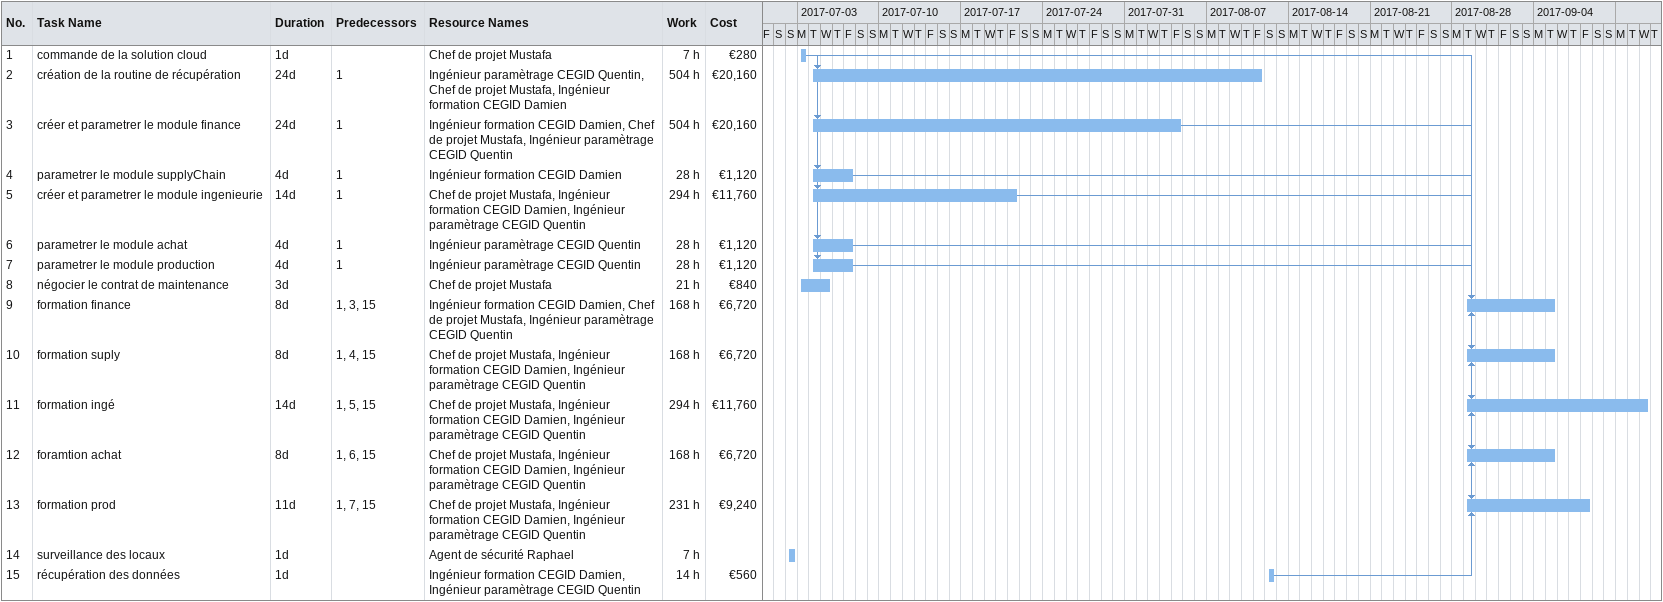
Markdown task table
| ID | Task | Duration | Start | Finish | Predecessors | Resources | Work (h) | Cost (€) |
|---|---|---|---|---|---|---|---|---|
| 1 | commande de la solution cloud | 1d | 2017-07-03 | 2017-07-03 |  | Chef de projet Mustafa | 7 | 280 |
| 2 | création de la routine de récupération | 24d | 2017-07-04 | 2017-08-11 | 1 | Ingénieur paramètrage CEGID Quentin, Chef de projet Mustafa, Ingénieur formation CEGID Damien | 504 | 20160 |
| 3 | créer et parametrer le module finance | 24d | 2017-07-04 | 2017-08-04 | 1 | Ingénieur formation CEGID Damien, Chef de projet Mustafa, Ingénieur paramètrage CEGID Quentin | 504 | 20160 |
| 4 | parametrer le module supplyChain | 4d | 2017-07-04 | 2017-07-07 | 1 | Ingénieur formation CEGID Damien | 28 | 1120 |
| 5 | créer et parametrer le module ingenieurie | 14d | 2017-07-04 | 2017-07-21 | 1 | Chef de projet Mustafa, Ingénieur formation CEGID Damien, Ingénieur paramètrage CEGID Quentin | 294 | 11760 |
| 6 | parametrer le module achat | 4d | 2017-07-04 | 2017-07-07 | 1 | Ingénieur paramètrage CEGID Quentin | 28 | 1120 |
| 7 | parametrer le module production | 4d | 2017-07-04 | 2017-07-07 | 1 | Ingénieur paramètrage CEGID Quentin | 28 | 1120 |
| 8 | négocier le contrat de maintenance | 3d | 2017-07-03 | 2017-07-05 |  | Chef de projet Mustafa | 21 | 840 |
| 9 | formation finance | 8d | 2017-08-29 | 2017-09-05 | 1, 3, 15 | Ingénieur formation CEGID Damien, Chef de projet Mustafa, Ingénieur paramètrage CEGID Quentin | 168 | 6720 |
| 10 | formation suply | 8d | 2017-08-29 | 2017-09-05 | 1, 4, 15 | Chef de projet Mustafa, Ingénieur formation CEGID Damien, Ingénieur paramètrage CEGID Quentin | 168 | 6720 |
| 11 | formation ingé | 14d | 2017-08-29 | 2017-09-13 | 1, 5, 15 | Chef de projet Mustafa, Ingénieur formation CEGID Damien, Ingénieur paramètrage CEGID Quentin | 294 | 11760 |
| 12 | foramtion achat | 8d | 2017-08-29 | 2017-09-05 | 1, 6, 15 | Chef de projet Mustafa, Ingénieur formation CEGID Damien, Ingénieur paramètrage CEGID Quentin | 168 | 6720 |
| 13 | formation prod | 11d | 2017-08-29 | 2017-09-08 | 1, 7, 15 | Chef de projet Mustafa, Ingénieur formation CEGID Damien, Ingénieur paramètrage CEGID Quentin | 231 | 9240 |
| 14 | surveillance des locaux | 1d | 2017-07-02 | 2017-07-02 |  | Agent de sécurité Raphael | 7 |  |
| 15 | récupération des données | 1d | 2017-08-12 | 2017-08-12 |  | Ingénieur formation CEGID Damien, Ingénieur paramètrage CEGID Quentin | 14 | 560 |
